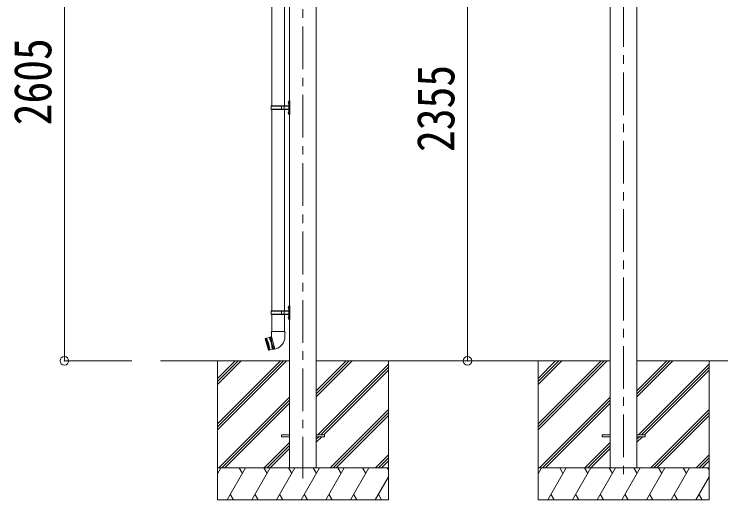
# Model space of a CAD drawing. Units: millimetres at full size, sheet at 1:40. Extents: x -11243 to 11243, y -7760 to 7760.
# Drawn here: x 953 to 4259, y -5211 to -2939 of the extents above; entities that cross this region are included whole.
import ezdxf
from ezdxf.enums import TextEntityAlignment as Align

# ---------------------------------------------------------------- set-up
doc = ezdxf.new("R2010")
doc.units = ezdxf.units.MM
doc.header["$LTSCALE"] = 40
doc.header["$PDMODE"] = 32
doc.header["$PDSIZE"] = 40
doc.linetypes.add('CHAIN1', pattern=[8, 5, -1, 1, -1])
doc.layers.add('0-3_ELV2', color=4, linetype='Continuous', lineweight=9)
doc.layers.add('0-6_OTH_LINE', color=6, linetype='Continuous', lineweight=9)
doc.styles.add('ＭＳ ゴシック', font='')
doc.styles.get('ＭＳ ゴシック').set_extended_font_data('MS Gothic')

msp = doc.modelspace()

# ---------------------------------------------------------------- linework, layer by layer
at = {"layer": '0-3_ELV2', "color": 5, "linetype": 'CHAIN1'}
for p, q in [((3803.9, -1931.42), (3803.9, -5111.75)), ((2303.91, -2036.31), (2303.91, -5111.75))]:
    msp.add_line(p, q, dxfattribs=at)
at = {"layer": '0-3_ELV2'}
for p, q in [((3741.4, -2102.35), (3741.4, -5061.14)), ((3866.4, -2102.35), (3866.4, -5061.14)), ((2241.41, -2207.24), (2241.41, -5061.14)), ((2366.41, -2207.24), (2366.41, -5061.14)), ((2203.91, -4906.64), (2241.41, -4906.64)), ((2203.91, -4906.64), (2203.91, -4915.64)), ((2203.91, -4915.64), (2241.41, -4915.64)), ((2366.41, -4906.64), (2403.91, -4906.64)), ((2366.41, -4915.64), (2403.91, -4915.64)), ((2403.91, -4906.64), (2403.91, -4915.64)), ((3703.9, -4906.64), (3741.4, -4906.64)), ((3703.9, -4906.64), (3703.9, -4915.64)), ((3703.9, -4915.64), (3741.4, -4915.64)), ((3866.4, -4906.64), (3903.9, -4906.64)), ((3866.4, -4915.64), (3903.9, -4915.64)), ((3903.9, -4906.64), (3903.9, -4915.64))]:
    msp.add_line(p, q, dxfattribs=at)
at = {"layer": '0-3_ELV2', "color": 7}
for p, q in [((2158.06, -2429.14), (2158.02, -3367.63)), ((2217.76, -2429.14), (2217.72, -3367.63)), ((2154.88, -3369.64), (2155.88, -3367.64)), ((2154.88, -3383.64), (2154.88, -3369.64)), ((2203.37, -3369.64), (2154.88, -3369.64)), ((2237.38, -3367.64), (2155.88, -3367.64)), ((2203.37, -3385.64), (2203.37, -3367.64)), ((2204.13, -3367.64), (2206.13, -3369.64)), ((2237.38, -3369.64), (2206.13, -3369.64)), ((2216.5, -3369.64), (2214.5, -3367.64)), ((2216.5, -3383.64), (2216.5, -3369.64)), ((2235.57, -3350.49), (2237.62, -3351.49)), ((2236.84, -3348.49), (2237.48, -3348.49)), ((2236.84, -3348.49), (2236.84, -3356.79)), ((2236.84, -3356.79), (2237.48, -3356.79)), ((2237.48, -3348.49), (2237.48, -3356.79)), ((2237.48, -3348.49), (2237.88, -3348.89)), ((2237.48, -3356.79), (2237.88, -3356.39)), ((2237.62, -3351.49), (2238.23, -3352.64)), ((2239.88, -3344.14), (2237.88, -3346.14)), ((2237.88, -3346.14), (2237.91, -3407.14)), ((2237.88, -3348.89), (2237.88, -3356.39)), ((2239.88, -3344.14), (2239.91, -3409.14)), ((2239.88, -3344.14), (2241.88, -3344.14)), ((2241.91, -3409.14), (2241.88, -3344.14)), ((2154.88, -3383.64), (2155.88, -3385.64)), ((2203.37, -3383.64), (2154.88, -3383.64)), ((2155.88, -3385.64), (2237.38, -3385.64)), ((2158.02, -3385.63), (2158.06, -4326.14)), ((2204.13, -3385.64), (2206.13, -3383.64)), ((2237.38, -3383.64), (2206.13, -3383.64)), ((2216.5, -3383.64), (2214.5, -3385.64)), ((2217.72, -3385.63), (2217.76, -4326.14)), ((2235.57, -3398.49), (2237.62, -3399.49)), ((2236.84, -3396.49), (2237.48, -3396.49)), ((2236.84, -3396.49), (2236.84, -3404.79)), ((2236.84, -3404.79), (2237.48, -3404.79)), ((2237.48, -3396.49), (2237.48, -3404.79)), ((2237.48, -3396.49), (2237.88, -3396.89)), ((2237.48, -3404.79), (2237.88, -3404.39)), ((2237.62, -3399.49), (2238.23, -3400.64)), ((2237.88, -3396.89), (2237.88, -3404.39)), ((2237.91, -3407.14), (2239.91, -3409.14)), ((2241.91, -3409.14), (2239.91, -3409.14)), ((2154.91, -4328.14), (2155.91, -4326.14)), ((2154.91, -4342.14), (2154.91, -4328.14)), ((2203.4, -4328.14), (2154.91, -4328.14)), ((2237.41, -4326.14), (2155.91, -4326.14)), ((2203.4, -4344.14), (2203.4, -4326.14)), ((2204.16, -4326.14), (2206.16, -4328.14)), ((2237.41, -4328.14), (2206.16, -4328.14)), ((2216.53, -4328.14), (2214.53, -4326.14)), ((2216.53, -4342.14), (2216.53, -4328.14)), ((2235.61, -4308.99), (2237.65, -4309.99)), ((2236.88, -4306.99), (2237.51, -4306.99)), ((2236.88, -4306.99), (2236.88, -4315.29)), ((2236.88, -4315.29), (2237.51, -4315.29)), ((2237.51, -4306.99), (2237.91, -4307.39)), ((2237.65, -4309.99), (2238.26, -4311.14)), ((2239.91, -4302.64), (2237.91, -4304.64)), ((2237.91, -4304.64), (2237.91, -4365.64)), ((2239.91, -4302.64), (2239.91, -4367.64)), ((2239.91, -4302.64), (2241.91, -4302.64)), ((2241.91, -4367.64), (2241.91, -4302.64)), ((2154.91, -4342.14), (2155.91, -4344.14)), ((2203.4, -4342.14), (2154.91, -4342.14)), ((2155.91, -4344.14), (2237.41, -4344.14)), ((2158.06, -4344.14), (2158.06, -4423.84)), ((2204.16, -4344.14), (2206.16, -4342.14)), ((2237.41, -4342.14), (2206.16, -4342.14)), ((2216.53, -4342.14), (2214.53, -4344.14)), ((2217.76, -4344.14), (2217.76, -4423.84)), ((2235.61, -4356.99), (2237.65, -4357.99)), ((2236.88, -4354.99), (2237.51, -4354.99)), ((2236.88, -4354.99), (2236.88, -4363.29)), ((2236.88, -4363.29), (2237.51, -4363.29)), ((2237.51, -4354.99), (2237.51, -4363.29)), ((2237.51, -4354.99), (2237.91, -4355.39)), ((2237.51, -4363.29), (2237.91, -4362.89)), ((2237.65, -4357.99), (2238.26, -4359.14)), ((2237.91, -4365.64), (2239.91, -4367.64)), ((2241.91, -4367.64), (2239.91, -4367.64)), ((2156.21, -4423.84), (2154.51, -4428.34)), ((2156.24, -4428.84), (2154.51, -4428.34)), ((2219.61, -4423.84), (2156.21, -4423.84)), ((2156.21, -4423.84), (2156.35, -4447.08)), ((2219.61, -4423.84), (2219.46, -4448.84)), ((2127.62, -4457.37), (2127.98, -4456.76)), ((2127.62, -4457.37), (2141.94, -4510.78)), ((2145.85, -4451.97), (2127.98, -4456.76)), ((2142.55, -4511.14), (2127.98, -4456.76)), ((2131.84, -4455.72), (2146.41, -4510.1)), ((2136.23, -4483.69), (2131.84, -4455.72)), ((2133.77, -4455.2), (2148.34, -4509.59)), ((2143.96, -4481.62), (2133.77, -4455.2)), ((2148.49, -4450.23), (2145.85, -4451.97)), ((2148.49, -4450.23), (2150.42, -4449.71)), ((2163.58, -4506.54), (2148.49, -4450.23)), ((2153.38, -4449.17), (2150.42, -4449.71)), ((2150.42, -4449.71), (2165.51, -4506.02)), ((2156.28, -4448.4), (2153.38, -4449.17)), ((2153.38, -4449.17), (2157.96, -4477.86)), ((2156.35, -4447.08), (2155.95, -4447.19)), ((2155.95, -4447.19), (2171.56, -4505.43)), ((2136.23, -4483.69), (2146.41, -4510.1)), ((2143.96, -4481.62), (2148.34, -4509.59)), ((2168.34, -4505), (2157.96, -4477.86)), ((2160.42, -4506.35), (2142.55, -4511.14)), ((2145.05, -4511.14), (2144.44, -4510.78)), ((2163.58, -4506.54), (2160.42, -4506.35)), ((2163.58, -4506.54), (2165.51, -4506.02)), ((2168.34, -4505), (2165.51, -4506.02)), ((2171.24, -4504.23), (2168.34, -4505)), ((2171.56, -4505.43), (2176.47, -4504.12)), ((1637.26, -4561.14), (2241.41, -4561.14)), ((1903.91, -4561.14), (1903.91, -5211.14)), ((1903.91, -4855.31), (2198.09, -4561.14)), ((1903.91, -4869.46), (2212.23, -4561.14)), ((1903.91, -4883.6), (2226.37, -4561.14)), ((1903.91, -4671.47), (2014.24, -4561.14)), ((1903.91, -4657.33), (2000.1, -4561.14)), ((1903.91, -4643.18), (1985.95, -4561.14)), ((2366.41, -4729.47), (2534.74, -4561.14)), ((2366.41, -4715.33), (2520.6, -4561.14)), ((2366.41, -4701.18), (2506.45, -4561.14)), ((2366.41, -4561.14), (3741.4, -4561.14)), ((2703.91, -4561.14), (2703.91, -5211.14)), ((3403.9, -4561.14), (3403.9, -5211.14)), ((3403.9, -4855.31), (3698.08, -4561.14)), ((3403.9, -4869.46), (3712.23, -4561.14)), ((3403.9, -4883.6), (3726.37, -4561.14)), ((3403.9, -4671.47), (3514.24, -4561.14)), ((3403.9, -4657.33), (3500.09, -4561.14)), ((3403.9, -4643.18), (3485.95, -4561.14)), ((3866.4, -4729.47), (4034.74, -4561.14)), ((3866.4, -4715.33), (4020.59, -4561.14)), ((3866.4, -4701.18), (4006.45, -4561.14)), ((3866.4, -4561.14), (5241.4, -4561.14)), ((4203.9, -4561.14), (4203.9, -5211.14)), ((2373.08, -4906.64), (2703.91, -4575.82)), ((2387.23, -4906.64), (2703.91, -4589.96)), ((3873.08, -4906.64), (4203.9, -4575.82)), ((3887.22, -4906.64), (4203.9, -4589.96)), ((2401.37, -4906.64), (2703.91, -4604.1)), ((3901.37, -4906.64), (4203.9, -4604.1)), ((1910.22, -5061.14), (2241.41, -4729.95)), ((1924.36, -5061.14), (2241.41, -4744.09)), ((1938.5, -5061.14), (2241.41, -4758.23)), ((3410.21, -5061.14), (3741.4, -4729.95)), ((3424.36, -5061.14), (3741.4, -4744.09)), ((3438.5, -5061.14), (3741.4, -4758.23)), ((2430.72, -5061.14), (2703.91, -4787.95)), ((3930.71, -5061.14), (4203.9, -4787.95)), ((2444.86, -5061.14), (2703.91, -4802.09)), ((2459, -5061.14), (2703.91, -4816.23)), ((3944.86, -5061.14), (4203.9, -4802.09)), ((3959, -5061.14), (4203.9, -4816.23)), ((2366.41, -4941.6), (2392.37, -4915.64)), ((2366.41, -4927.46), (2378.23, -4915.64)), ((3866.4, -4941.6), (3892.37, -4915.64)), ((3866.4, -4927.46), (3878.22, -4915.64)), ((2241.41, -4942.08), (2122.35, -5061.14)), ((2136.49, -5061.14), (2241.41, -4956.22)), ((3741.4, -4942.08), (3622.35, -5061.14)), ((3636.49, -5061.14), (3741.4, -4956.22)), ((2150.63, -5061.14), (2241.41, -4970.36)), ((3650.63, -5061.14), (3741.4, -4970.36)), ((2642.85, -5061.14), (2703.91, -5000.08)), ((2656.99, -5061.14), (2703.91, -5014.22)), ((4142.85, -5061.14), (4203.9, -5000.08)), ((4156.99, -5061.14), (4203.9, -5014.22)), ((2671.13, -5061.14), (2703.91, -5028.36)), ((4171.13, -5061.14), (4203.9, -5028.36)), ((2703.91, -5061.14), (1903.91, -5061.14)), ((1903.91, -5088.64), (1919.79, -5061.14)), ((1948.65, -5211.14), (2035.26, -5061.14)), ((2020.26, -5087.12), (2005.26, -5061.14)), ((2064.12, -5211.14), (2150.73, -5061.14)), ((2135.73, -5087.12), (2120.72, -5061.14)), ((2179.59, -5211.14), (2266.2, -5061.14)), ((2251.2, -5087.12), (2236.19, -5061.14)), ((2295.06, -5211.14), (2381.67, -5061.14)), ((2366.67, -5087.12), (2351.66, -5061.14)), ((2410.53, -5211.14), (2497.14, -5061.14)), ((2482.14, -5087.12), (2467.14, -5061.14)), ((2526, -5211.14), (2612.61, -5061.14)), ((2582.61, -5061.14), (2597.61, -5087.12)), ((2698.08, -5061.14), (2703.91, -5071.24)), ((4203.9, -5061.14), (3403.9, -5061.14)), ((3403.9, -5088.64), (3419.78, -5061.14)), ((3448.65, -5211.14), (3535.25, -5061.14)), ((3520.25, -5087.12), (3505.25, -5061.14)), ((3564.12, -5211.14), (3650.72, -5061.14)), ((3635.72, -5087.12), (3620.72, -5061.14)), ((3679.59, -5211.14), (3766.19, -5061.14)), ((3751.19, -5087.12), (3736.19, -5061.14)), ((3795.06, -5211.14), (3881.66, -5061.14)), ((3866.66, -5087.12), (3851.66, -5061.14)), ((3910.53, -5211.14), (3997.13, -5061.14)), ((3982.13, -5087.12), (3967.13, -5061.14)), ((4026, -5211.14), (4112.6, -5061.14)), ((4082.6, -5061.14), (4097.6, -5087.12)), ((4198.07, -5061.14), (4203.9, -5071.24)), ((2641.47, -5211.14), (2703.91, -5103)), ((4141.47, -5211.14), (4203.9, -5103)), ((1963.65, -5185.16), (1978.65, -5211.14)), ((2079.12, -5185.16), (2094.12, -5211.14)), ((2194.59, -5185.16), (2209.59, -5211.14)), ((2310.06, -5185.16), (2325.06, -5211.14)), ((2425.53, -5185.16), (2440.53, -5211.14)), ((2541, -5185.16), (2556, -5211.14)), ((2656.47, -5185.16), (2671.47, -5211.14)), ((3463.65, -5185.16), (3478.65, -5211.14)), ((3579.12, -5185.16), (3594.12, -5211.14)), ((3694.59, -5185.16), (3709.59, -5211.14)), ((3810.06, -5185.16), (3825.06, -5211.14)), ((3925.53, -5185.16), (3940.53, -5211.14)), ((4041, -5185.16), (4056, -5211.14)), ((4156.47, -5185.16), (4171.47, -5211.14)), ((1903.91, -5211.14), (2703.91, -5211.14)), ((3403.9, -5211.14), (4203.9, -5211.14))]:
    msp.add_line(p, q, dxfattribs=at)
at = {"layer": '0-3_ELV2', "color": 6}
for p, q in [((1187.63, -4561.14), (1503.87, -4561.14)), ((3073.07, -4561.14), (2669.91, -4561.14))]:
    msp.add_line(p, q, dxfattribs=at)
at = {"layer": '0-3_ELV2', "color": 7}
for points in [[(2235.57, -3354.79), (2237.62, -3353.79), (2238.23, -3352.64)], [(2235.57, -3402.79), (2237.62, -3401.79), (2238.23, -3400.64)], [(2235.61, -4313.29), (2237.65, -4312.29), (2238.26, -4311.14)], [(2237.51, -4306.99), (2237.51, -4315.29), (2237.91, -4314.89)], [(2235.61, -4361.29), (2237.65, -4360.29), (2238.26, -4359.14)], [(2219.61, -4423.84), (2221.11, -4428.34), (2219.58, -4428.84)], [(2145.85, -4451.97), (2156.03, -4478.38), (2160.42, -4506.35)]]:
    msp.add_lwpolyline(points, dxfattribs=at)
for centre, radius, start, end in [((2241.17, -3352.64), 6, 136.21765, 223.78235), ((2237.38, -3367.14), 0.5, 270, 0), ((2237.38, -3369.14), 0.5, 270, 0), ((2241.17, -3400.64), 6, 136.21765, 223.78235), ((2237.38, -3384.14), 0.5, 0, 90), ((2237.38, -3386.14), 0.5, 0, 90), ((2241.21, -4311.14), 6, 136.21765, 223.78235), ((2237.41, -4325.64), 0.5, 270, 0), ((2237.41, -4327.64), 0.5, 270, 0), ((2241.21, -4359.14), 6, 136.21765, 223.78235), ((2237.41, -4342.64), 0.5, 0, 90), ((2237.41, -4344.64), 0.5, 0, 90), ((2161.46, -4448.1), 58, 285, 359.65623)]:
    msp.add_arc(centre, radius, start, end, dxfattribs=at)
at = {"layer": '0-3_ELV2', "color": 6}
for p in [(1187.63, -4561.14), (3073.07, -4561.14)]:
    msp.add_point(p, dxfattribs=at)
at = {"layer": '0-6_OTH_LINE'}
for p, q in [((1187.63, -4561.14), (1187.63, -1956.47)), ((3073.07, -2206.14), (3073.07, -4561.14))]:
    msp.add_line(p, q, dxfattribs=at)

# ---------------------------------------------------------------- texts
at = {"layer": '0-3_ELV2', "color": 7, "style": 'ＭＳ ゴシック', "width": 0.85}
for s, p in [('2605', (1179.63, -3458.8)), ('2355', (3065.07, -3583.64))]:
    msp.add_text(s, height=176, rotation=90, dxfattribs=at).set_placement(p, align=Align.BOTTOM_LEFT)

doc.saveas('drawing.dxf')
